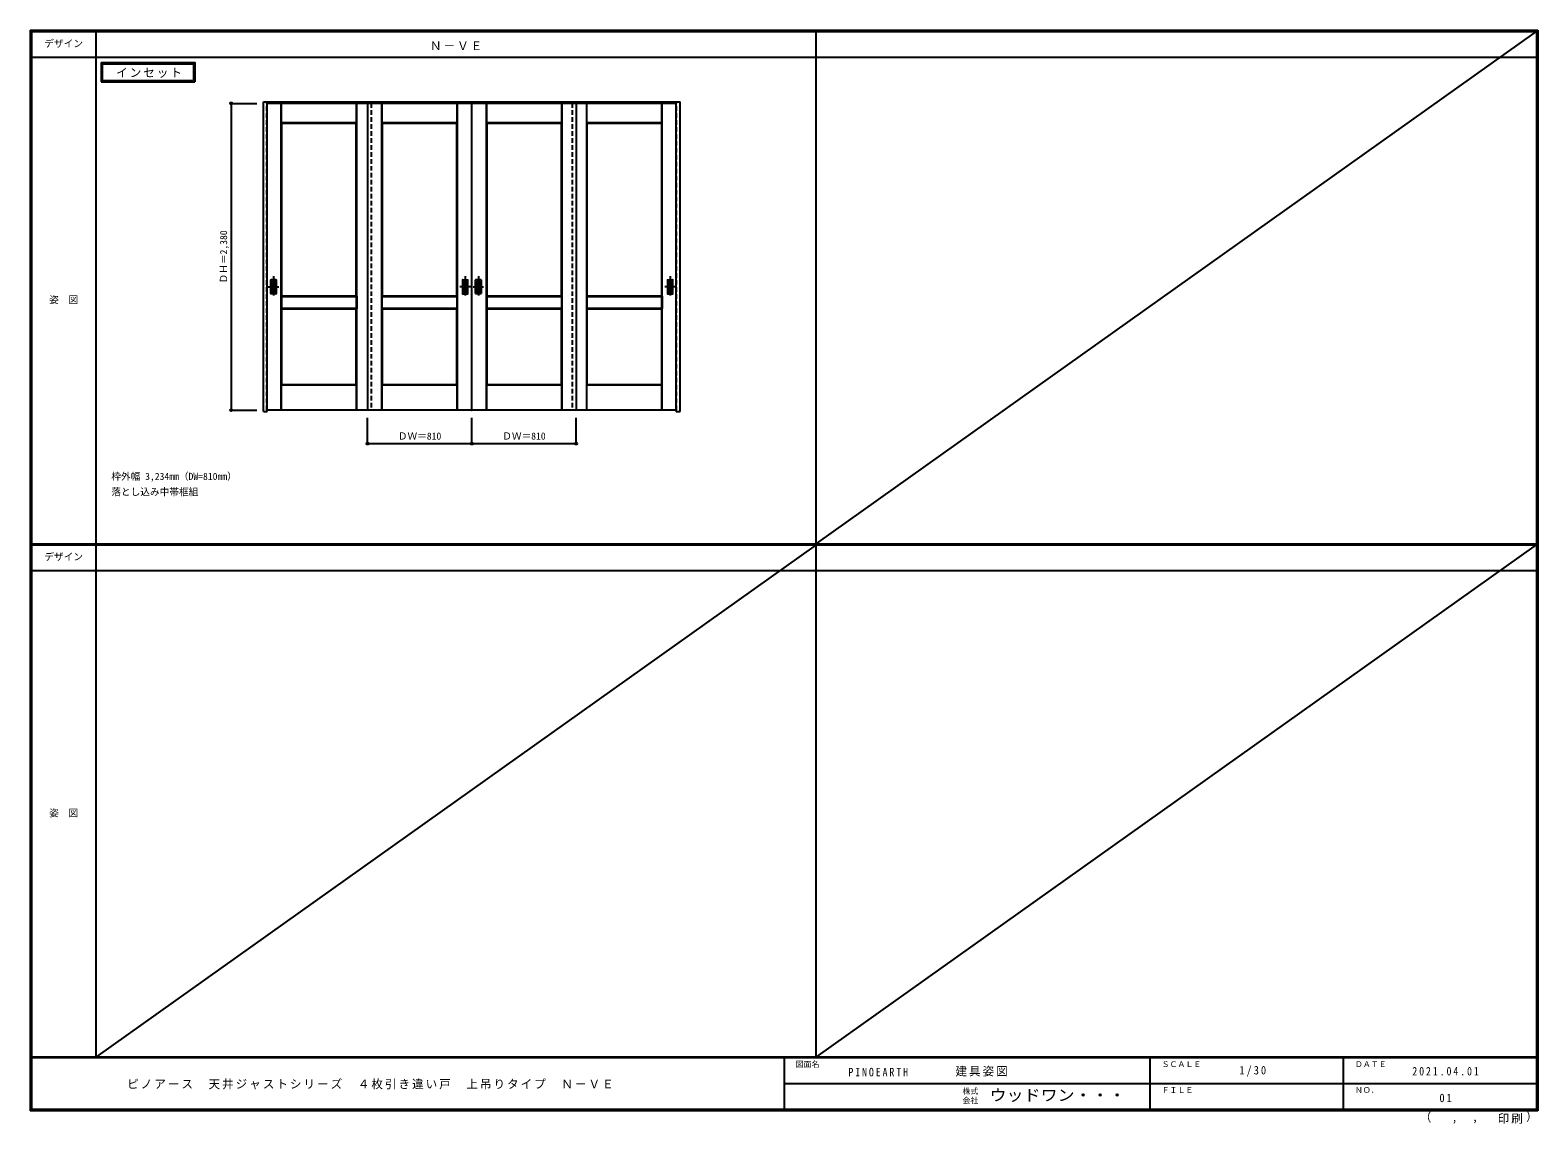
# Model space of a CAD drawing. Units: millimetres, scale not verified. Extents: x -6000 to 5700, y -4307 to 4175.
import ezdxf
from ezdxf.enums import TextEntityAlignment as Align

# ---------------------------------------------------------------- set-up
doc = ezdxf.new("R2010")
doc.units = ezdxf.units.MM
doc.header["$LTSCALE"] = 30
doc.header["$PDMODE"] = 32
doc.header["$PDSIZE"] = 15
doc.linetypes.add('CHAIN1', pattern=[8, 5, -1, 1, -1])
doc.linetypes.add('DASHED1', pattern=[1.8, 1.2, -0.6])
for name, color, linetype in [('0-1_通り芯', 4, 'CHAIN1'), ('0-2_扉', 3, 'Continuous'), ('0-3_仕上げ', 7, 'Continuous'), ('0-4_枠', 3, 'Continuous'), ('0-6_引手', 7, 'Continuous'), ('0-A_文字', 7, 'Continuous'), ('0-B_寸法', 4, 'Continuous'), ('F-1_枠', 6, 'Continuous'), ('F-A_文字', 7, 'Continuous')]:
    doc.layers.add(name, color=color, linetype=linetype)
doc.styles.add('ＭＳ ゴシック', font='')
doc.styles.get('ＭＳ ゴシック').set_extended_font_data('MS Gothic')

msp = doc.modelspace()

# ---------------------------------------------------------------- linework, layer by layer
at = {"layer": '0-1_通り芯'}
for p, q in [((-4112, 2266), (-4112, 2104)), ((-2624, 2266), (-2624, 2104)), ((-2522, 2266), (-2522, 2104)), ((-1034, 2266), (-1034, 2104)), ((-4153, 2185), (-4071, 2185)), ((-2583, 2185), (-2665, 2185)), ((-2563, 2185), (-2481, 2185)), ((-993, 2185), (-1075, 2185))]:
    msp.add_line(p, q, dxfattribs=at)
at = {"layer": '0-2_扉', "color": 4, "linetype": 'DASHED1'}
for p, q in [((-4160, 3607.5), (-4163, 3607.5)), ((-4163, 1227.5), (-4163, 3607.5)), ((-3383, 3607.5), (-3383, 3603.5)), ((-3353, 3607.5), (-3353, 1227.5)), ((-1793, 3607.5), (-1793, 1227.5)), ((-986, 3607.5), (-983, 3607.5)), ((-983, 1227.5), (-983, 3607.5)), ((-4160, 1227.5), (-4163, 1227.5)), ((-986, 1227.5), (-983, 1227.5))]:
    msp.add_line(p, q, dxfattribs=at)
at = {"layer": '0-2_扉'}
for p, q in [((-2576, 3607.5), (-4160, 3607.5)), ((-3383, 3607.5), (-3383, 1227.5)), ((-2576, 3607.5), (-2573, 3607.5)), ((-2573, 1227.5), (-2573, 3607.5)), ((-2570, 3607.5), (-2573, 3607.5)), ((-986, 3607.5), (-2570, 3607.5)), ((-1763, 3607.5), (-1763, 1227.5)), ((-2576, 1227.5), (-4160, 1227.5)), ((-2576, 1227.5), (-2573, 1227.5)), ((-2570, 1227.5), (-2573, 1227.5)), ((-986, 1227.5), (-2570, 1227.5))]:
    msp.add_line(p, q, dxfattribs=at)
at = {"layer": '0-3_仕上げ'}
for p, q in [((-4051, 1227.5), (-4051, 3607.5)), ((-4050, 3457.5), (-4050, 3607.5)), ((-4049, 3458.5), (-4049, 3607.5)), ((-3467, 3458.5), (-3467, 3607.5)), ((-3466, 3457.5), (-3466, 3607.5)), ((-3465, 1227.5), (-3465, 3607.5)), ((-3271, 1227.5), (-3271, 3607.5)), ((-3270, 3457.5), (-3270, 3607.5)), ((-3269, 3458.5), (-3269, 3607.5)), ((-2687, 3458.5), (-2687, 3607.5)), ((-2686, 3457.5), (-2686, 3607.5)), ((-2685, 1227.5), (-2685, 3607.5)), ((-2458, 1227.5), (-2458, 3607.5)), ((-2457, 3457.5), (-2457, 3607.5)), ((-2456, 3458.5), (-2456, 3607.5)), ((-1874, 3458.5), (-1874, 3607.5)), ((-1873, 3457.5), (-1873, 3607.5)), ((-1872, 1227.5), (-1872, 3607.5)), ((-1681, 1227.5), (-1681, 3607.5)), ((-1680, 3457.5), (-1680, 3607.5)), ((-1679, 3458.5), (-1679, 3607.5)), ((-1097, 3458.5), (-1097, 3607.5)), ((-1096, 3457.5), (-1096, 3607.5)), ((-1095, 1227.5), (-1095, 3607.5)), ((-4049, 3458.5), (-4050, 3457.5)), ((-4049, 3458.5), (-3467, 3458.5)), ((-4047, 2114.5), (-4047, 3454.5)), ((-3469, 3454.5), (-3466, 3457.5)), ((-3469, 2114.5), (-3469, 3454.5)), ((-3467, 3458.5), (-3466, 3457.5)), ((-3269, 3458.5), (-3270, 3457.5)), ((-3269, 3458.5), (-2687, 3458.5)), ((-3267, 2114.5), (-3267, 3454.5)), ((-2689, 3454.5), (-2686, 3457.5)), ((-2689, 2114.5), (-2689, 3454.5)), ((-2687, 3458.5), (-2686, 3457.5)), ((-2456, 3458.5), (-2457, 3457.5)), ((-2456, 3458.5), (-1874, 3458.5)), ((-2454, 2114.5), (-2454, 3454.5)), ((-1876, 3454.5), (-1873, 3457.5)), ((-1876, 2114.5), (-1876, 3454.5)), ((-1874, 3458.5), (-1873, 3457.5)), ((-1679, 3458.5), (-1680, 3457.5)), ((-1679, 3458.5), (-1097, 3458.5)), ((-1677, 2114.5), (-1677, 3454.5)), ((-1099, 3454.5), (-1096, 3457.5)), ((-1099, 2114.5), (-1099, 3454.5)), ((-1097, 3458.5), (-1096, 3457.5)), ((-4050, 2111.5), (-4047, 2114.5)), ((-4050, 2111.5), (-4049, 2110.5)), ((-4050, 2111.5), (-4050, 2017.5)), ((-4049, 2018.5), (-4049, 2110.5)), ((-4049, 2110.5), (-3467, 2110.5)), ((-4047, 2114.5), (-3469, 2114.5)), ((-3469, 2114.5), (-3466, 2111.5)), ((-3466, 2111.5), (-3467, 2110.5)), ((-3467, 2018.5), (-3467, 2110.5)), ((-3466, 2111.5), (-3466, 2017.5)), ((-3270, 2111.5), (-3267, 2114.5)), ((-3270, 2111.5), (-3269, 2110.5)), ((-3270, 2111.5), (-3270, 2017.5)), ((-3269, 2018.5), (-3269, 2110.5)), ((-3269, 2110.5), (-2687, 2110.5)), ((-3267, 2114.5), (-2689, 2114.5)), ((-2689, 2114.5), (-2686, 2111.5)), ((-2686, 2111.5), (-2687, 2110.5)), ((-2687, 2018.5), (-2687, 2110.5)), ((-2686, 2111.5), (-2686, 2017.5)), ((-2457, 2111.5), (-2454, 2114.5)), ((-2457, 2111.5), (-2456, 2110.5)), ((-2457, 2111.5), (-2457, 2017.5)), ((-2456, 2018.5), (-2456, 2110.5)), ((-2456, 2110.5), (-1874, 2110.5)), ((-2454, 2114.5), (-1876, 2114.5)), ((-1876, 2114.5), (-1873, 2111.5)), ((-1873, 2111.5), (-1874, 2110.5)), ((-1874, 2018.5), (-1874, 2110.5)), ((-1873, 2111.5), (-1873, 2017.5)), ((-1680, 2111.5), (-1677, 2114.5)), ((-1680, 2111.5), (-1679, 2110.5)), ((-1680, 2111.5), (-1680, 2017.5)), ((-1679, 2018.5), (-1679, 2110.5)), ((-1679, 2110.5), (-1097, 2110.5)), ((-1677, 2114.5), (-1099, 2114.5)), ((-1099, 2114.5), (-1096, 2111.5)), ((-1096, 2111.5), (-1097, 2110.5)), ((-1097, 2018.5), (-1097, 2110.5)), ((-1096, 2111.5), (-1096, 2017.5)), ((-4049, 2018.5), (-4050, 2017.5)), ((-4050, 2017.5), (-4047, 2014.5)), ((-4049, 2018.5), (-3467, 2018.5)), ((-4047, 2014.5), (-3469, 2014.5)), ((-4047, 1427.5), (-4047, 2014.5)), ((-3469, 2014.5), (-3466, 2017.5)), ((-3469, 1427.5), (-3469, 2014.5)), ((-3467, 2018.5), (-3466, 2017.5)), ((-3269, 2018.5), (-3270, 2017.5)), ((-3270, 2017.5), (-3267, 2014.5)), ((-3269, 2018.5), (-2687, 2018.5)), ((-3267, 2014.5), (-2689, 2014.5)), ((-3267, 1427.5), (-3267, 2014.5)), ((-2689, 2014.5), (-2686, 2017.5)), ((-2689, 1427.5), (-2689, 2014.5)), ((-2687, 2018.5), (-2686, 2017.5)), ((-2456, 2018.5), (-2457, 2017.5)), ((-2457, 2017.5), (-2454, 2014.5)), ((-2456, 2018.5), (-1874, 2018.5)), ((-2454, 2014.5), (-1876, 2014.5)), ((-2454, 1427.5), (-2454, 2014.5)), ((-1876, 2014.5), (-1873, 2017.5)), ((-1876, 1427.5), (-1876, 2014.5)), ((-1874, 2018.5), (-1873, 2017.5)), ((-1679, 2018.5), (-1680, 2017.5)), ((-1680, 2017.5), (-1677, 2014.5)), ((-1679, 2018.5), (-1097, 2018.5)), ((-1677, 2014.5), (-1099, 2014.5)), ((-1677, 1427.5), (-1677, 2014.5)), ((-1099, 2014.5), (-1096, 2017.5)), ((-1099, 1427.5), (-1099, 2014.5)), ((-1097, 2018.5), (-1096, 2017.5)), ((-4050, 1227.5), (-4050, 1424.5)), ((-4050, 1424.5), (-4049, 1423.5)), ((-4049, 1227.5), (-4049, 1423.5)), ((-4049, 1423.5), (-3467, 1423.5)), ((-3469, 1427.5), (-3466, 1424.5)), ((-3466, 1424.5), (-3467, 1423.5)), ((-3467, 1227.5), (-3467, 1423.5)), ((-3466, 1227.5), (-3466, 1424.5)), ((-3270, 1227.5), (-3270, 1424.5)), ((-3270, 1424.5), (-3269, 1423.5)), ((-3269, 1227.5), (-3269, 1423.5)), ((-3269, 1423.5), (-2687, 1423.5)), ((-2689, 1427.5), (-2686, 1424.5)), ((-2686, 1424.5), (-2687, 1423.5)), ((-2687, 1227.5), (-2687, 1423.5)), ((-2686, 1227.5), (-2686, 1424.5)), ((-2457, 1227.5), (-2457, 1424.5)), ((-2457, 1424.5), (-2456, 1423.5)), ((-2456, 1227.5), (-2456, 1423.5)), ((-2456, 1423.5), (-1874, 1423.5)), ((-1876, 1427.5), (-1873, 1424.5)), ((-1873, 1424.5), (-1874, 1423.5)), ((-1874, 1227.5), (-1874, 1423.5)), ((-1873, 1227.5), (-1873, 1424.5)), ((-1680, 1227.5), (-1680, 1424.5)), ((-1680, 1424.5), (-1679, 1423.5)), ((-1679, 1227.5), (-1679, 1423.5)), ((-1679, 1423.5), (-1097, 1423.5)), ((-1099, 1427.5), (-1096, 1424.5)), ((-1096, 1424.5), (-1097, 1423.5)), ((-1097, 1227.5), (-1097, 1423.5)), ((-1096, 1227.5), (-1096, 1424.5))]:
    msp.add_line(p, q, dxfattribs=at)
for points in [[(-4050, 3457.5), (-4047, 3454.5), (-3469, 3454.5)], [(-3270, 3457.5), (-3267, 3454.5), (-2689, 3454.5)], [(-2457, 3457.5), (-2454, 3454.5), (-1876, 3454.5)], [(-1680, 3457.5), (-1677, 3454.5), (-1099, 3454.5)], [(-4050, 1424.5), (-4047, 1427.5), (-3469, 1427.5)], [(-3270, 1424.5), (-3267, 1427.5), (-2689, 1427.5)], [(-2457, 1424.5), (-2454, 1427.5), (-1876, 1427.5)], [(-1680, 1424.5), (-1677, 1427.5), (-1099, 1427.5)]]:
    msp.add_lwpolyline(points, dxfattribs=at)
at = {"layer": '0-4_枠'}
for p, q in [((-4190, 1218), (-4190, 3618)), ((-4190, 3618), (-956, 3618)), ((-4160, 1218), (-4160, 3618)), ((-986, 1218), (-986, 3618)), ((-956, 1218), (-956, 3618)), ((-4190, 1218), (-4160, 1218)), ((-986, 1218), (-956, 1218))]:
    msp.add_line(p, q, dxfattribs=at)
at = {"layer": '0-6_引手', "color": 3}
for p, q in [((-4133, 2131.5), (-4133, 2238.5)), ((-4092.5, 2240), (-4131.5, 2240)), ((-4091, 2238.5), (-4091, 2131.5)), ((-2645, 2238.5), (-2645, 2131.5)), ((-2643.5, 2240), (-2604.5, 2240)), ((-2603, 2131.5), (-2603, 2238.5)), ((-2543, 2131.5), (-2543, 2238.5)), ((-2502.5, 2240), (-2541.5, 2240)), ((-2501, 2238.5), (-2501, 2131.5)), ((-1055, 2238.5), (-1055, 2131.5)), ((-1053.5, 2240), (-1014.5, 2240)), ((-1013, 2131.5), (-1013, 2238.5)), ((-4092.5, 2130), (-4131.5, 2130)), ((-2643.5, 2130), (-2604.5, 2130)), ((-2502.5, 2130), (-2541.5, 2130)), ((-1053.5, 2130), (-1014.5, 2130))]:
    msp.add_line(p, q, dxfattribs=at)
at = {"layer": '0-6_引手'}
for p, q in [((-4101, 2224), (-4123, 2224)), ((-2635, 2224), (-2613, 2224)), ((-2511, 2224), (-2533, 2224)), ((-1045, 2224), (-1023, 2224)), ((-4124.5, 2147.5), (-4124.5, 2222.5)), ((-4101, 2146), (-4123, 2146)), ((-4099.5, 2222.5), (-4099.5, 2147.5)), ((-2636.5, 2222.5), (-2636.5, 2147.5)), ((-2635, 2146), (-2613, 2146)), ((-2611.5, 2147.5), (-2611.5, 2222.5)), ((-2534.5, 2147.5), (-2534.5, 2222.5)), ((-2511, 2146), (-2533, 2146)), ((-2509.5, 2222.5), (-2509.5, 2147.5)), ((-1046.5, 2222.5), (-1046.5, 2147.5)), ((-1045, 2146), (-1023, 2146)), ((-1021.5, 2147.5), (-1021.5, 2222.5))]:
    msp.add_line(p, q, dxfattribs=at)
at = {"layer": '0-6_引手', "color": 3}
for centre, start, end in [((-4131.5, 2238.5), 90, 180), ((-4092.5, 2238.5), 0, 90), ((-2643.5, 2238.5), 90, 180), ((-2604.5, 2238.5), 0, 90), ((-2541.5, 2238.5), 90, 180), ((-2502.5, 2238.5), 0, 90), ((-1053.5, 2238.5), 90, 180), ((-1014.5, 2238.5), 0, 90), ((-4131.5, 2131.5), 180, 270), ((-4092.5, 2131.5), 270, 0), ((-2643.5, 2131.5), 180, 270), ((-2604.5, 2131.5), 270, 0), ((-2541.5, 2131.5), 180, 270), ((-2502.5, 2131.5), 270, 0), ((-1053.5, 2131.5), 180, 270), ((-1014.5, 2131.5), 270, 0)]:
    msp.add_arc(centre, 1.5, start, end, dxfattribs=at)
at = {"layer": '0-6_引手'}
for centre, start, end in [((-4123, 2222.5), 90, 180), ((-4101, 2222.5), 0, 90), ((-2635, 2222.5), 90, 180), ((-2613, 2222.5), 0, 90), ((-2533, 2222.5), 90, 180), ((-2511, 2222.5), 0, 90), ((-1045, 2222.5), 90, 180), ((-1023, 2222.5), 0, 90), ((-4123, 2147.5), 180, 270), ((-4101, 2147.5), 270, 0), ((-2635, 2147.5), 180, 270), ((-2613, 2147.5), 270, 0), ((-2533, 2147.5), 180, 270), ((-2511, 2147.5), 270, 0), ((-1045, 2147.5), 180, 270), ((-1023, 2147.5), 270, 0)]:
    msp.add_arc(centre, 1.5, start, end, dxfattribs=at)
at = {"layer": '0-A_文字'}
for p, q in [((-5450, 3925), (-5450, 3775)), ((-5440, 3915), (-5440, 3785)), ((-5440, 3915), (-4733.04, 3915)), ((-4733.04, 3915), (-4733.04, 3785)), ((-5450, 3775), (-4723.04, 3775)), ((-5440, 3785), (-4733.04, 3785))]:
    msp.add_line(p, q, dxfattribs=at)
msp.add_lwpolyline([(-5450, 3925), (-4723.04, 3925), (-4723.04, 3775)], dxfattribs=at)
at = {"layer": '0-B_寸法'}
for p, q in [((-4440, 3607.5), (-4240, 3607.5)), ((-3383, 968), (-3383, 1168)), ((-2573, 968), (-2573, 1168)), ((-2573, 968), (-2573, 1168)), ((-1763, 968), (-1763, 1168)), ((-2573, 968), (-3383, 968)), ((-1763, 968), (-2573, 968))]:
    msp.add_line(p, q, dxfattribs=at)
msp.add_lwpolyline([(-4440, 3607.5), (-4440, 1227.5), (-4240, 1227.5)], dxfattribs=at)
at = {"layer": '0-B_寸法', "color": 7}
for p in [(-4440, 3607.5), (-4440, 1227.5), (-3383, 968), (-2573, 968), (-1763, 968)]:
    msp.add_point(p, dxfattribs=at)
at = {"layer": 'F-1_枠'}
for p, q in [((-6000, 4175), (5700, 4175)), ((-6000, 4175), (-6000, -4205)), ((-6000, 4170), (5700, 4170)), ((-6000, 4165), (5700, 4165)), ((-5995, 4175), (-5995, -4205)), ((-5990, 4175), (-5990, -4205)), ((-5490, 4175), (-5490, -3790)), ((100, -3790), (100, 4175)), ((5690, 4175), (5690, -4205)), ((5695, 4175), (5695, -4205)), ((5700, 4175), (5700, -4205)), ((-6000, 3965), (5700, 3965)), ((-6000, 190.5), (5700, 190.5)), ((-6000, 187.5), (5700, 187.5)), ((-6000, 184.5), (5700, 184.5)), ((-6000, -15.5), (5700, -15.5)), ((5700, -3790), (-6000, -3790)), ((5700, -3795), (-6000, -3795)), ((-150, -3795), (-150, -4195)), ((2690, -3795), (2690, -4195)), ((4190, -3795), (4190, -4195)), ((-150, -3995), (5690, -3995.01)), ((5700, -4195), (-6000, -4195)), ((5700, -4200), (-6000, -4200)), ((5700, -4205), (-6000, -4205))]:
    msp.add_line(p, q, dxfattribs=at)
at = {"layer": 'F-A_文字'}
for p, q in [((100, 190.5), (5690, 4165)), ((100, 184.5), (-5490, -3790)), ((100, -3790), (5690, 184.5))]:
    msp.add_line(p, q, dxfattribs=at)

# ---------------------------------------------------------------- texts
at = {"layer": '0-A_文字', "style": 'ＭＳ ゴシック'}
for s, p in [('枠外幅 3,234mm（DW=810mm）', (-5370, 670.5)), ('落とし込み中帯框組', (-5370, 550.5))]:
    msp.add_text(s, height=54.99, dxfattribs=at).set_placement(p, align=Align.BOTTOM_LEFT)
at = {"layer": '0-A_文字', "char_height": 65.98, "attachment_point": 7, "style": 'ＭＳ ゴシック'}
for s, insert in [('\\T1.17;Ｎ－ＶＥ', (-2897.5, 4020)), ('\\T1.17;インセット', (-5332.84, 3805))]:
    msp.add_mtext(s, dxfattribs=dict(at, insert=insert))
at = {"layer": '0-B_寸法', "color": 7, "style": 'ＭＳ ゴシック'}
msp.add_text('ＤＨ＝2,380', height=54.99, rotation=90, dxfattribs=at).set_placement((-4455, 2210.5), align=Align.BOTTOM_LEFT)
for p in [(-3146.75, 983), (-2336.75, 983)]:
    msp.add_text('ＤＷ＝810', height=54.99, dxfattribs=at).set_placement(p, align=Align.BOTTOM_LEFT)
at = {"layer": 'F-A_文字', "style": 'ＭＳ ゴシック'}
for s, height, p in [('デザイン', 54.99, (-5890, 4027.5)), ('姿\u3000図', 54.99, (-5852.5, 2040.25)), ('デザイン', 54.99, (-5890, 47)), ('姿\u3000図', 54.99, (-5852.5, -1940.25)), ('図面名', 43.99, (-60, -3880)), ('ＳＣＡＬＥ', 43.99, (2780, -3880)), ('ＤＡＴＥ', 43.99, (4280, -3880)), ('株式', 43.99, (1235, -4089)), ('ＦＩＬＥ', 43.99, (2780, -4080)), ('ＮＯ．', 43.99, (4280, -4080)), ('会社', 43.99, (1235, -4161)), ('（', 65.98, (4784.03, -4308.31)), ('）', 65.98, (5608.4, -4304.13)), (',', 65.98, (5031.28, -4308.31)), (',', 65.98, (5190.2, -4305.53))]:
    msp.add_text(s, height=height, dxfattribs=at).set_placement(p, align=Align.BOTTOM_LEFT)
at = {"layer": 'F-A_文字', "style": 'ＭＳ ゴシック', "width": 1.1}
msp.add_text('ウッドワン・・・', height=87.98, dxfattribs=at).set_placement((1445, -4155), align=Align.BOTTOM_LEFT)
at = {"layer": 'F-A_文字', "char_height": 65.98, "attachment_point": 7, "style": 'ＭＳ ゴシック'}
for s, insert in [('\\T1.17;建具姿図', (1180.42, -3940)), ('\\T1.38;\\W0.9;1/30', (3383.75, -3940)), ('\\T1.17;ピノアース\u3000天井ジャストシリーズ\u3000４枚引き違い戸\u3000上吊りタイプ\u3000Ｎ－ＶＥ', (-5247.55, -4040)), ('\\T1.39;\\W0.85;PINOEARTH', (350, -3940)), ('\\T1.39;\\W0.85;2021.04.01', (4726.25, -3932.5)), ('\\T1.36;\\W0.9;01', (4936.25, -4140)), ('\\T1.17;印刷', (5388.15, -4306.92))]:
    msp.add_mtext(s, dxfattribs=dict(at, insert=insert))

doc.saveas('drawing.dxf')
